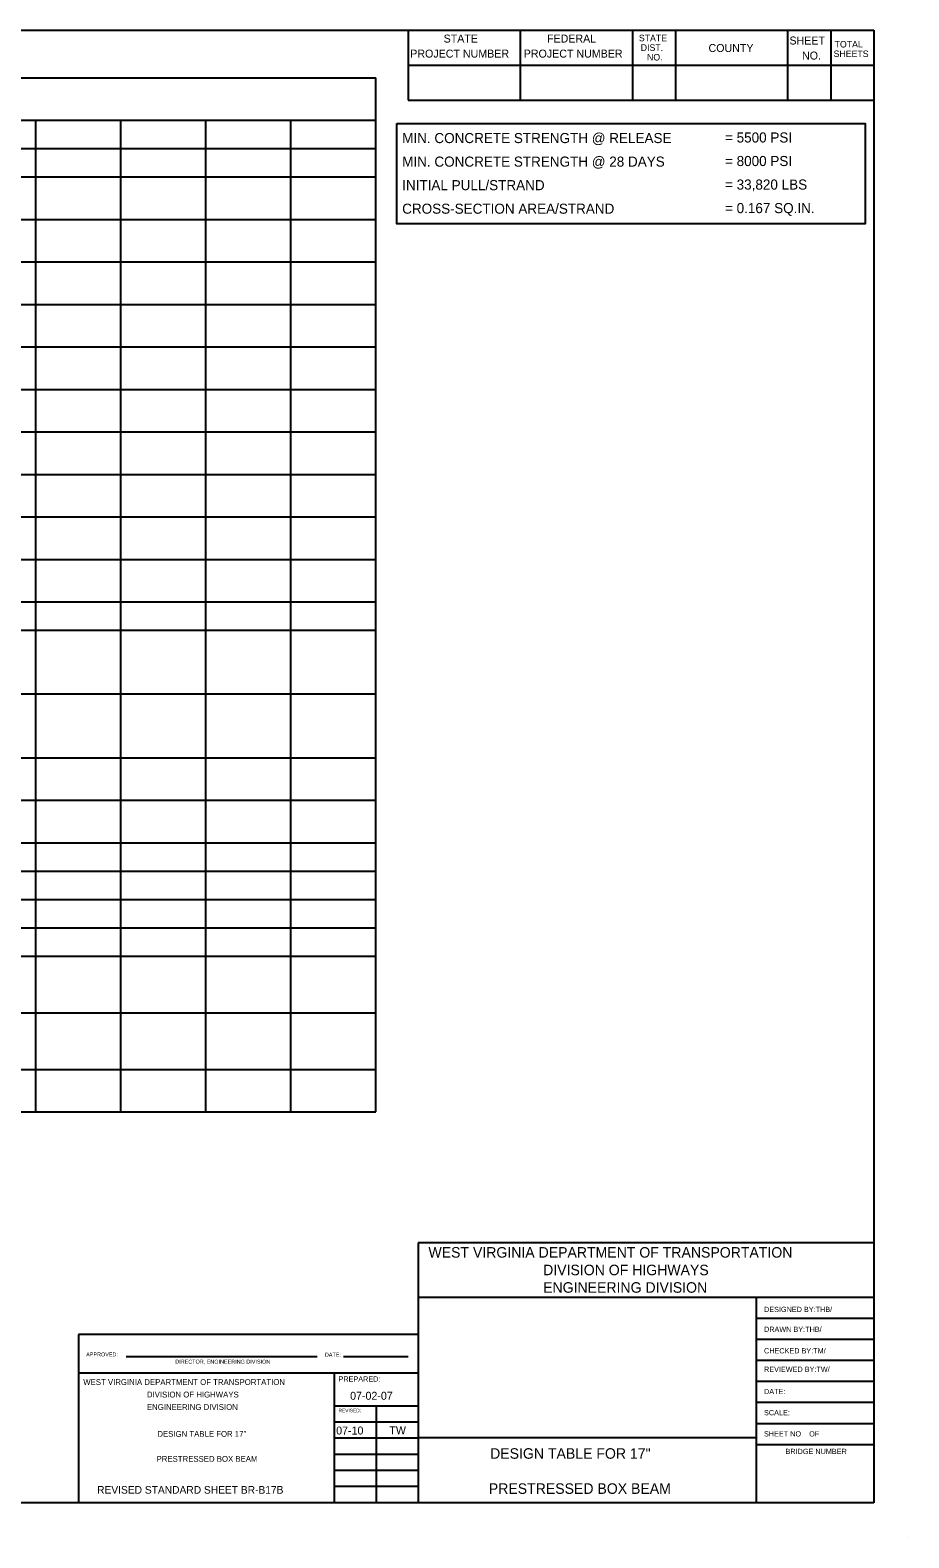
# Model space of a CAD drawing. Extents: x 800.1 to 828.2, y -1210.5 to -1192.3.
# Drawn here: x 817.85 to 828.19, y -1210.5 to -1192.76 of the extents above; entities that cross this region are included whole.
import ezdxf

# ---------------------------------------------------------------- set-up
doc = ezdxf.new("R2010")
doc.units = 0
doc.layers.add('Default', color=7, linetype='Continuous')

msp = doc.modelspace()

# ---------------------------------------------------------------- linework, layer by layer
at = {"layer": 'Default'}
for p, q in [((801.381, -1192.758), (827.781, -1192.758)), ((822.299, -1192.758), (822.299, -1193.583)), ((823.619, -1192.758), (823.619, -1193.583)), ((824.939, -1192.758), (824.939, -1193.583)), ((825.446, -1192.758), (825.446, -1193.583)), ((826.766, -1192.758), (826.766, -1193.583)), ((827.273, -1192.758), (827.273, -1193.583)), ((827.781, -1192.758), (827.781, -1210.083)), ((822.299, -1193.171), (827.781, -1193.171)), ((802.334, -1193.318), (821.917, -1193.318)), ((821.917, -1197.484), (821.917, -1193.318)), ((822.299, -1193.583), (827.781, -1193.583)), ((802.334, -1193.818), (821.917, -1193.818)), ((817.917, -1197.484), (817.917, -1193.818)), ((818.917, -1197.484), (818.917, -1193.818)), ((819.917, -1197.484), (819.917, -1193.818)), ((820.917, -1197.484), (820.917, -1193.818)), ((802.334, -1194.151), (821.917, -1194.151)), ((802.334, -1194.484), (821.917, -1194.484)), ((802.334, -1194.984), (821.917, -1194.984)), ((805.024, -1195.484), (821.917, -1195.484)), ((805.024, -1195.984), (821.917, -1195.984)), ((805.024, -1196.484), (821.917, -1196.484)), ((805.024, -1196.984), (821.917, -1196.984)), ((802.334, -1197.484), (821.917, -1197.484)), ((817.917, -1201.318), (817.917, -1197.484)), ((818.917, -1201.318), (818.917, -1197.484)), ((819.917, -1201.318), (819.917, -1197.484)), ((820.917, -1201.318), (820.917, -1197.484)), ((821.917, -1201.318), (821.917, -1197.484)), ((802.334, -1197.984), (821.917, -1197.984)), ((802.334, -1198.484), (821.917, -1198.484)), ((802.334, -1198.984), (821.917, -1198.984)), ((802.334, -1199.484), (821.917, -1199.484)), ((802.334, -1199.818), (821.917, -1199.818)), ((805.024, -1200.568), (821.917, -1200.568)), ((802.334, -1201.318), (821.917, -1201.318)), ((817.917, -1202.318), (817.917, -1201.318)), ((818.917, -1202.318), (818.917, -1201.318)), ((819.917, -1202.318), (819.917, -1201.318)), ((820.917, -1202.318), (820.917, -1201.318)), ((821.917, -1202.318), (821.917, -1201.318)), ((802.334, -1201.818), (821.917, -1201.818)), ((802.334, -1202.318), (821.917, -1202.318)), ((817.917, -1205.484), (817.917, -1202.318)), ((818.917, -1205.484), (818.917, -1202.318)), ((819.917, -1205.484), (819.917, -1202.318)), ((820.917, -1205.484), (820.917, -1202.318)), ((821.917, -1205.484), (821.917, -1202.318)), ((804.084, -1202.651), (821.917, -1202.651)), ((804.084, -1202.984), (821.917, -1202.984)), ((802.334, -1203.318), (821.917, -1203.318)), ((804.084, -1203.651), (821.917, -1203.651)), ((804.084, -1204.318), (821.917, -1204.318)), ((802.334, -1204.984), (821.917, -1204.984)), ((802.334, -1205.484), (821.917, -1205.484)), ((827.781, -1207.024), (822.418, -1207.024)), ((822.418, -1207.024), (822.418, -1210.083)), ((822.418, -1207.09), (822.418, -1207.09)), ((827.781, -1207.09), (827.781, -1207.09)), ((826.395, -1207.668), (822.418, -1207.668)), ((826.395, -1207.668), (826.395, -1210.083)), ((827.781, -1207.668), (826.395, -1207.668)), ((827.781, -1207.915), (826.395, -1207.915)), ((822.418, -1208.103), (818.417, -1208.103)), ((818.417, -1208.103), (818.417, -1210.083)), ((822.418, -1208.103), (822.418, -1208.103)), ((827.781, -1208.163), (826.395, -1208.163)), ((818.978, -1208.364), (821.229, -1208.364)), ((821.537, -1208.364), (822.299, -1208.364)), ((827.781, -1208.41), (826.395, -1208.41)), ((821.428, -1208.557), (818.417, -1208.557)), ((821.428, -1208.557), (821.428, -1210.083)), ((822.418, -1208.557), (821.428, -1208.557)), ((827.781, -1208.658), (826.395, -1208.658)), ((822.418, -1208.945), (821.428, -1208.945)), ((821.923, -1208.945), (821.923, -1210.083)), ((827.781, -1208.905), (826.395, -1208.905)), ((822.418, -1209.134), (821.428, -1209.134)), ((827.781, -1209.153), (826.395, -1209.153)), ((822.418, -1209.324), (821.428, -1209.324)), ((826.395, -1209.318), (822.418, -1209.318)), ((822.418, -1209.514), (821.428, -1209.514)), ((827.781, -1209.4), (826.395, -1209.4)), ((822.418, -1209.704), (821.428, -1209.704)), ((822.418, -1209.893), (821.428, -1209.893)), ((827.781, -1210.083), (801.381, -1210.083)), ((822.418, -1210.083), (822.418, -1210.083)), ((822.418, -1210.083), (822.418, -1210.083)), ((827.781, -1210.06), (827.781, -1210.06)), ((827.781, -1210.083), (827.781, -1210.083)), ((828.193, -1210.496), (828.193, -1210.496))]:
    msp.add_line(p, q, dxfattribs=at)
msp.add_lwpolyline([(822.167, -1193.858), (827.679, -1193.858), (827.679, -1195.036), (822.167, -1195.036)], close=True, dxfattribs=at)

# ---------------------------------------------------------------- texts
for s, height, p in [('STATE', 0.0937, (822.717, -1192.904)), ('FEDERAL ', 0.0937, (823.934, -1192.904)), ('STATE', 0.077, (825.015, -1192.889)), ('SHEET ', 0.0937, (826.788, -1192.927)), ('PROJECT NUMBER', 0.09375, (822.324, -1193.081)), ('PROJECT NUMBER', 0.09375, (823.66, -1193.081)), ('DIST. ', 0.077, (825.037, -1193.002)), ('COUNTY', 0.0937, (825.835, -1193.015)), ('NO.', 0.0937, (826.936, -1193.104)), ('SHEETS', 0.077, (827.307, -1193.075)), ('TOTAL ', 0.077, (827.319, -1192.962)), ('NO.', 0.077, (825.111, -1193.115)), ('MIN. CONCRETE STRENGTH @ RELEASE', 0.11875, (822.229, -1194.087)), ('= 5500 PSI', 0.1187, (826.029, -1194.08)), ('MIN. CONCRETE STRENGTH @ 28 DAYS', 0.11875, (822.229, -1194.364)), ('= 8000 PSI', 0.1187, (826.029, -1194.357)), ('INITIAL PULL/STRAND', 0.11875, (822.229, -1194.641)), ('= 33,820 LBS', 0.11875, (826.029, -1194.634)), ('CROSS-SECTION AREA/STRAND', 0.11875, (822.229, -1194.918)), ('= 0.167 SQ.IN.', 0.11875, (826.029, -1194.911)), ('WEST VIRGINIA DEPARTMENT OF TRANSPORTATION', 0.12375, (822.538, -1207.199)), ('DIVISION OF HIGHWAYS', 0.12375, (823.888, -1207.406)), ('ENGINEERING DIVISION', 0.12375, (823.888, -1207.612)), ('DESIGNED BY:THB/', 0.06187, (826.488, -1207.839)), ('DRAWN BY:THB/', 0.06187, (826.488, -1208.073)), ('CHECKED BY:TM/', 0.06187, (826.488, -1208.326)), ('APPROVED:                                                  ', 0.04641, (818.509, -1208.361)), ('DIRECTOR, ENGINEERING DIVISION', 0.04641, (819.558, -1208.446)), ('DATE:', 0.0464, (821.319, -1208.364)), ('WEST VIRGINIA DEPARTMENT OF TRANSPORTATION', 0.06858, (818.475, -1208.697)), ('PREPARED:', 0.0619, (821.479, -1208.658)), ('REVIEWED BY:TW/', 0.06187, (826.488, -1208.543)), ('DIVISION OF HIGHWAYS', 0.06858, (819.224, -1208.844)), ('07-02-07', 0.0937, (821.616, -1208.871)), ('DATE:', 0.0619, (826.488, -1208.805)), ('ENGINEERING DIVISION', 0.06858, (819.224, -1208.991)), ('REVISED:', 0.0412, (821.479, -1209.018)), ('SCALE:', 0.0619, (826.488, -1209.054)), ('DESIGN TABLE FOR 17"', 0.06858, (819.347, -1209.307)), ('07-10', 0.0937, (821.452, -1209.28)), ('TW', 0.0937, (822.078, -1209.277)), ('SHEET NO    OF', 0.06187, (826.488, -1209.303)), ('DESIGN TABLE FOR 17"', 0.12375, (823.264, -1209.565)), ('BRIDGE NUMBER', 0.06187, (826.741, -1209.51)), ('PRESTRESSED BOX BEAM', 0.06858, (819.338, -1209.601)), ('PRESTRESSED BOX BEAM', 0.12375, (823.249, -1209.978)), ('REVISED STANDARD SHEET BR-B17B', 0.09, (818.638, -1209.976))]:
    msp.add_text(s, height=height, dxfattribs=at).set_placement(p)

doc.saveas('drawing.dxf')
